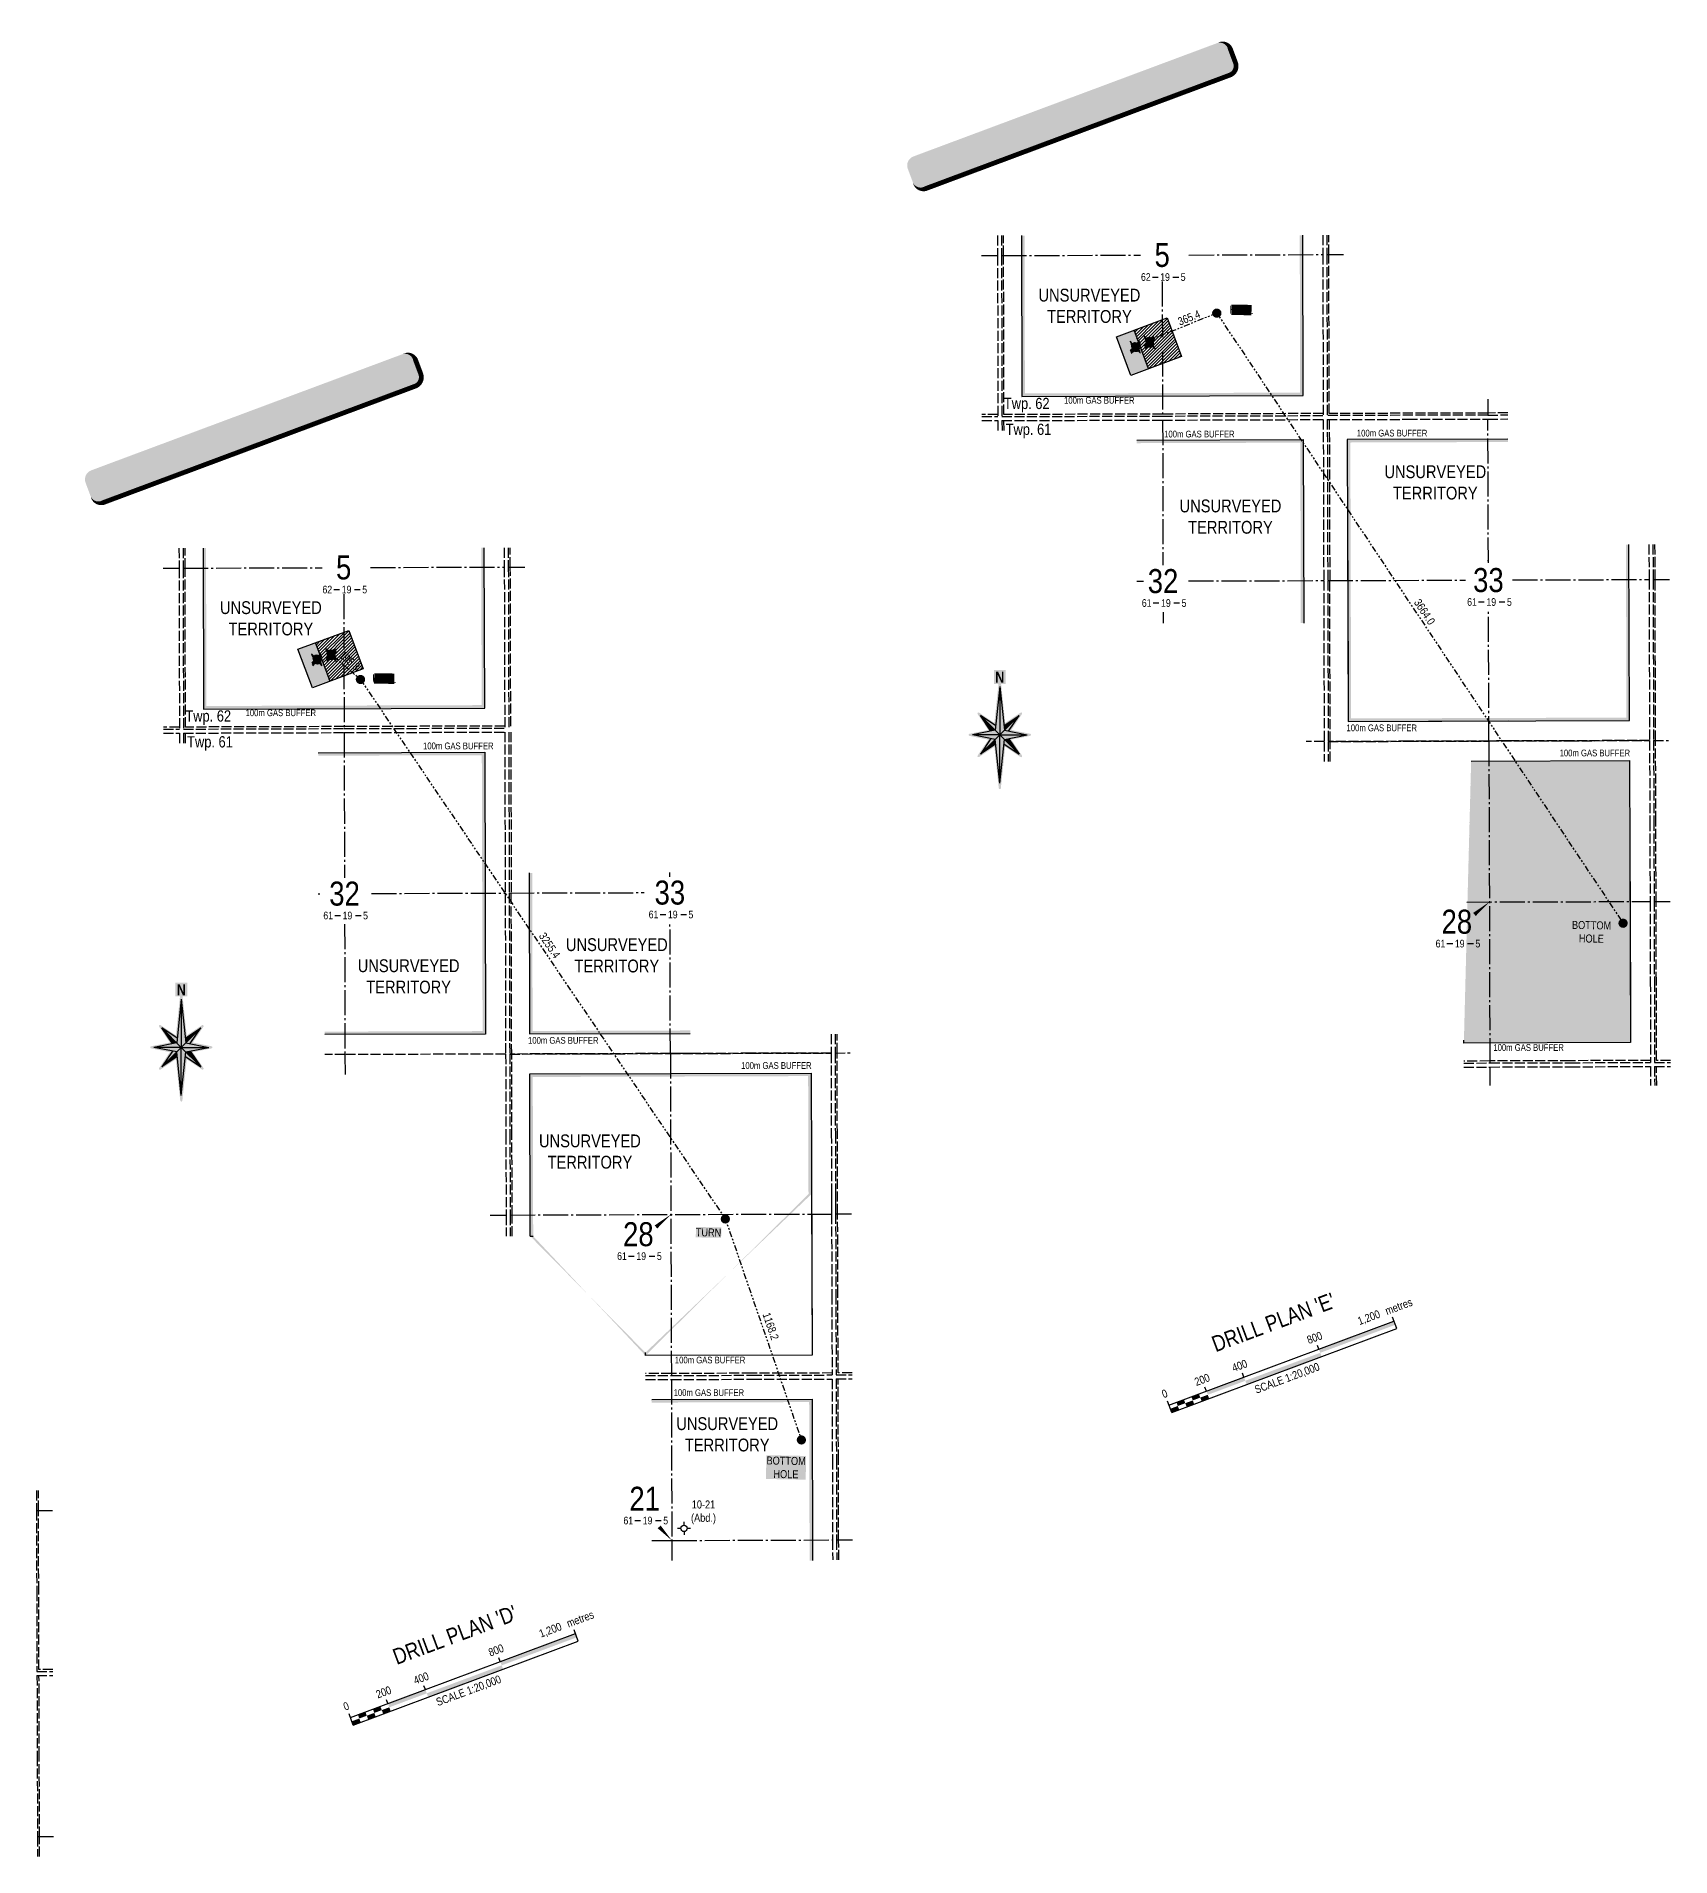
# Model space of a CAD drawing. Extents: x 508832 to 545988, y 6015023 to 6034705.
# Drawn here: x 537823 to 545988, y 6025611 to 6034705 of the extents above; entities that cross this region are included whole.
import ezdxf
from ezdxf.enums import TextEntityAlignment as Align

# ---------------------------------------------------------------- set-up
doc = ezdxf.new("R2010")
doc.units = 0
doc.header["$LTSCALE"] = 5
for name, pattern in [('foc-DRILLPATH', [14.75, 6, -1.75, 1.75, -1.75, 1.75, -1.75]), ('foc-QUARTERLINE', [33, 25, -3, 2, -3]), ('foc-TRAV', [1.875, 1.25, -0.625]), ('foc-UNSURVEYED', [12.5, 10, -2.5])]:
    doc.linetypes.add(name, pattern=pattern)
for name, color, linetype in [('10', 1, 'Continuous'), ('9', 3, 'Continuous'), ('ABADATA-DRILL-T', 8, 'Continuous'), ('AS-TARGET-GAS', 182, 'Continuous'), ('AS-TARGET-GAS-H', 181, 'Continuous'), ('CG-NORTH', 7, 'Continuous'), ('D-TXT', 7, 'Continuous'), ('DETAIL-T', 7, 'Continuous'), ('L-2', 7, 'Continuous'), ('L-BD', 7, 'Continuous'), ('L-MON', 1, 'Continuous'), ('L-QSEC', 8, 'foc-QUARTERLINE'), ('L-SECLBL', 7, 'Continuous'), ('L-UNS-T', 3, 'Continuous'), ('L-USEC', 7, 'foc-UNSURVEYED'), ('P-PDRILLPATH', 12, 'foc-DRILLPATH'), ('P-PROPOSED', 10, 'Continuous'), ('P-PROPOSED-EXISTING-H', 59, 'Continuous'), ('P-PROPOSED-H', 21, 'Continuous'), ('P-TRAV', 4, 'foc-TRAV')]:
    doc.layers.add(name, color=color, linetype=linetype)
doc.styles.add('80', font='ARIALN.TTF', dxfattribs={"height": 10})
doc.styles.add('80CG', font='ARIALN.TTF', dxfattribs={"height": 10})
doc.styles.add('80L', font='ARIALN.TTF', dxfattribs={"height": 10})
doc.styles.add('BOLD', font='ARIALNB.TTF')
doc.styles.add('SIMPLEX', font='ARIALN.TTF')
doc.styles.get("Standard").update_dxf_attribs({"font": 'ARIALN.TTF'})

# ---------------------------------------------------------------- blocks, each defined once
blk = doc.blocks.new('L-SECLBL')
at = {"layer": '9', "color": 7}
for p, q in [((-5.1, -27.8), (-12.3, -27.8)), ((20.7, -27.8), (13.5, -27.8))]:
    blk.add_line(p, q, dxfattribs=at)
at = {"layer": '10', "color": 2, "style": 'SIMPLEX'}
blk.add_attdef('SEC', text='', height=30, dxfattribs=at).set_placement((0, 0), align=Align.MIDDLE)
at = {"layer": '10', "color": 5, "style": '80L'}
blk.add_attdef('TWP', text='', height=9.5, dxfattribs=at).set_placement((-14.4, -27.4), align=Align.MIDDLE_RIGHT)
blk.add_attdef('RGE', text='', height=9.5, dxfattribs=at).set_placement((3.6, -27.4), align=Align.MIDDLE_CENTER)
blk.add_attdef('MER', text='', height=9.5, dxfattribs=at).set_placement((23.2, -27.4), align=Align.MIDDLE_LEFT)
blk = doc.blocks.new('*U58')
at = {"color": 0}
for p, q in [((-150, 0), (-150, 15)), ((-150, 10), (150.2, 10)), ((-150, 0), (150.2, 0)), ((-100, 10), (-100, 15)), ((-50, 10), (-50, 15)), ((50, 10), (50, 15)), ((150.2, 0), (150.2, 15))]:
    blk.add_line(p, q, dxfattribs=at)
for points in [[(-150, 5), (-140, 5), (-150, 0), (-140, 0)], [(-140, 10), (-130, 10), (-140, 5), (-130, 5)], [(-130, 5), (-120, 5), (-130, 0), (-120, 0)], [(-120, 10), (-110, 10), (-120, 5), (-110, 5)], [(-110, 5), (-100, 5), (-110, 0), (-100, 0)], [(-100, 10), (-50, 10), (-100, 5), (-50, 5)], [(-50, 5), (50, 5), (-50, 0), (50, 0)], [(50, 10), (150.2, 10), (50, 5), (150.2, 5)]]:
    blk.add_solid(points, dxfattribs=at)
at = {"color": 0, "style": '80'}
blk.add_text('metres', height=10, dxfattribs=at).set_placement((162.2, 20), align=Align.CENTER)
at = {"color": 0, "char_height": 10, "style": '80'}
for s, insert, attachment_point in [('0', (-150, 30.2), 2), ('200', (-100, 30.2), 2), ('400', (-50, 30.2), 2), ('800', (50, 30.2), 2), ('1,200', (136.7, 30.2), 3), ('SCALE 1:20,000', (0.1, -5), 2)]:
    blk.add_mtext(s, dxfattribs=dict(at, insert=insert, attachment_point=attachment_point))
blk = doc.blocks.new('NORTH')
h = blk.add_hatch(color=141)
h.dxf.hatch_style = 1
edge = h.paths.add_edge_path()
edge.add_line((-2.5, 97.8), (-11.3, 97.8))
edge.add_line((-11.3, 97.8), (-11.3, 124.5))
edge.add_line((-11.3, 124.5), (11.4, 124.5))
edge.add_line((11.4, 124.5), (11.4, 97.8))
edge.add_line((11.4, 97.8), (2.5, 97.8))
edge.add_line((2.5, 97.8), (10.4, 22.8))
edge.add_line((10.4, 22.8), (39.9, 42.7))
edge.add_arc((41, 41), 2, -34, 124, ccw=False)
edge.add_line((42.7, 39.9), (22, 9.2))
edge.add_line((22, 9.2), (58.3, 2))
edge.add_arc((57.9, 0), 2, -78.6499, 78.6499, ccw=False)
edge.add_line((58.3, -2), (22, -9.2))
edge.add_line((22, -9.2), (42.7, -39.9))
edge.add_arc((41, -41), 2, -124, 34, ccw=False)
edge.add_line((39.9, -42.7), (10.4, -22.8))
edge.add_line((10.4, -22.8), (2, -102.6))
edge.add_arc((0, -102.4), 2, 186, 354, ccw=False)
edge.add_line((-2, -102.6), (-10.4, -22.8))
edge.add_line((-10.4, -22.8), (-39.9, -42.7))
edge.add_arc((-41, -41), 2, 146, 304, ccw=False)
edge.add_line((-42.7, -39.9), (-22, -9.2))
edge.add_line((-22, -9.2), (-58.3, -2))
edge.add_arc((-57.9, 0), 2, 101.3501, 258.6499, ccw=False)
edge.add_line((-58.3, 2), (-22, 9.2))
edge.add_line((-22, 9.2), (-42.7, 39.9))
edge.add_arc((-41, 41), 2, 56, 214, ccw=False)
edge.add_line((-39.9, 42.7), (-10.4, 22.8))
edge.add_line((-10.4, 22.8), (-2.5, 97.8))
at = {"linetype": 'Continuous'}
for points in [[(0, 92.8), (-8.8, 8.8), (0, 0)], [(-37.3, 37.3), (-17, 7.2), (-8.8, 8.8)], [(37.3, 37.3), (7.9, 17.5), (8.8, 8.8)], [(0, 0), (-52.8, 0), (-8.8, -8.8)], [(8.8, 8.8), (0, 0), (52.8, 0)], [(8.8, -8.8), (0, 0), (0, -92.8)], [(-7.9, -17.5), (-8.8, -8.8), (-37.3, -37.3)], [(17, -7.2), (8.8, -8.8), (37.3, -37.3)]]:
    blk.add_hatch(color=14, dxfattribs=at).paths.add_polyline_path(points)
at = {"color": 14, "linetype": 'Continuous'}
for p, q in [((0, 92.8), (-8.8, 8.8)), ((0, 92.8), (0, 0)), ((0, 92.8), (8.8, 8.8)), ((0, 0), (-37.3, 37.3)), ((-17, 7.2), (-37.3, 37.3)), ((-7.9, 17.5), (-37.3, 37.3)), ((0, 0), (37.3, 37.3)), ((7.9, 17.5), (37.3, 37.3)), ((17, 7.2), (37.3, 37.3)), ((-8.8, 8.8), (-52.8, 0)), ((0, 0), (-52.8, 0)), ((0, 0), (-37.3, -37.3)), ((0, 0), (37.3, -37.3)), ((0, -92.8), (0, 0)), ((0, 0), (52.8, 0)), ((8.8, 8.8), (52.8, 0)), ((-8.8, -8.8), (-52.8, 0)), ((-17, -7.2), (-37.3, -37.3)), ((-7.9, -17.5), (-37.3, -37.3)), ((0, -92.8), (-8.8, -8.8)), ((0, -92.8), (8.8, -8.8)), ((7.9, -17.5), (37.3, -37.3)), ((8.8, -8.8), (52.8, 0)), ((16.9, -7), (17, -7.2)), ((17, -7.2), (37.3, -37.3))]:
    blk.add_line(p, q, dxfattribs=at)
at = {"color": 14, "style": 'BOLD'}
blk.add_text('N', height=21.1, dxfattribs=at).set_placement((0, 110.6), align=Align.MIDDLE_CENTER)
blk = doc.blocks.new('Gabd')
for p, q in [((-0.81, 0), (-1.62, 0)), ((0, 0.81), (0, 1.62)), ((1.62, 0), (0.81, 0)), ((0, -0.81), (0, -1.62))]:
    blk.add_line(p, q)
blk.add_circle((0, 0), 0.8)
blk = doc.blocks.new('*U71')
h = blk.add_hatch(color=255)
edge = h.paths.add_edge_path()
edge.add_line((-104, -11.5), (104, -11.5))
edge.add_arc((104, -5.5), 6, 270, 360)
edge.add_line((110, -5.5), (110, 4))
edge.add_arc((104, 4), 6, 0, 90)
edge.add_line((104, 10), (-104, 10))
edge.add_arc((-104, 4), 6, 90, 180)
edge.add_line((-110, 4), (-110, -5.5))
edge.add_arc((-104, -5.5), 6, 180, 270)
at = {"color": 14, "flags": 128}
blk.add_lwpolyline([(-104, -11.5, 3, 3, 0), (104, -11.5, 3, 3, 0.414214), (110, -5.5, 3, 3, 0), (110, 4, 3, 0, 0.414214), (104, 10, 0, 0, 0), (-104, 10, 0, 0, 0.414214), (-110, 4, 0, 0, 0), (-110, -5.5, 0, 3, 0.414214)], format="xyseb", close=True, dxfattribs=at)
at = {"color": 14, "lineweight": 30, "flags": 104}
blk.add_attdef('ENTER_TEXT', text='', height=10, dxfattribs=at).set_placement((0, 0), align=Align.MIDDLE_CENTER)
blk = doc.blocks.new('plbh')
at = {"layer": 'L-MON'}
h = blk.add_hatch(color=255, dxfattribs=at)
h.dxf.hatch_style = 1
edge = h.paths.add_edge_path()
edge.add_arc((0, 0), 1.16, 0, 360)
h = blk.add_hatch(color=256, dxfattribs=at)
h.dxf.hatch_style = 1
h.paths.add_polyline_path([(0.96, 0, 1), (-0.96, 0, 1)])
h.paths.add_polyline_path([(0.91, 0, 1), (-0.91, 0, 1)], flags=16)
h = blk.add_hatch(color=256, dxfattribs=at)
h.dxf.hatch_style = 1
h.paths.add_polyline_path([(0.45, 0, 1), (-0.45, 0, 1)])
h.paths.add_polyline_path([(0.4, 0, 1), (-0.4, 0, 1)], flags=16)
at = {"layer": 'L-MON', "color": 240}
for radius in [0.96, 0.91, 0.45, 0.4]:
    blk.add_circle((0, 0), radius, dxfattribs=at)
blk = doc.blocks.new('*U80')
h = blk.add_hatch(color=255)
edge = h.paths.add_edge_path()
edge.add_line((-101.5, -11.5), (101.5, -11.5))
edge.add_arc((101.5, -5.5), 6, 270, 360)
edge.add_line((107.5, -5.5), (107.5, 4))
edge.add_arc((101.5, 4), 6, 0, 90)
edge.add_line((101.5, 10), (-101.5, 10))
edge.add_arc((-101.5, 4), 6, 90, 180)
edge.add_line((-107.5, 4), (-107.5, -5.5))
edge.add_arc((-101.5, -5.5), 6, 180, 270)
at = {"color": 14, "flags": 128}
blk.add_lwpolyline([(-101.5, -11.5, 3, 3, 0), (101.5, -11.5, 3, 3, 0.414214), (107.5, -5.5, 3, 3, 0), (107.5, 4, 3, 0, 0.414214), (101.5, 10, 0, 0, 0), (-101.5, 10, 0, 0, 0.414214), (-107.5, 4, 0, 0, 0), (-107.5, -5.5, 0, 3, 0.414214)], format="xyseb", close=True, dxfattribs=at)
at = {"color": 14, "lineweight": 30, "flags": 104}
blk.add_attdef('ENTER_TEXT', text='', height=10, dxfattribs=at).set_placement((0, 0), align=Align.MIDDLE_CENTER)
blk = doc.blocks.new('WC')
at = {"layer": 'L-MON'}
h = blk.add_hatch(color=255, dxfattribs=at)
h.dxf.hatch_style = 1
edge = h.paths.add_edge_path()
edge.add_arc((0, 0), 0.9, 0, 360)
at = {"layer": 'L-MON', "color": 240, "flags": 128}
for points in [[(-0.62, 0.5), (-1.23, 1.12)], [(0.52, 0.61), (1.13, 1.21)], [(-1.18, -1.18), (-0.56, -0.57)], [(1.16, -1.18), (0.56, -0.57)]]:
    blk.add_lwpolyline(points, dxfattribs=at)
at = {"layer": 'L-MON', "color": 240}
for radius in [0.8, 0.373]:
    blk.add_circle((0, 0), radius, dxfattribs=at)

msp = doc.modelspace()

# ---------------------------------------------------------------- hatches: boundary and pattern name
at = {"layer": 'AS-TARGET-GAS-H'}
h = msp.add_hatch(color=256, dxfattribs=at)
h.dxf.hatch_style = 1
h.paths.add_polyline_path([(542759.865, 6033709.9), (542761.81, 6032920.762), (544137.041, 6032925.118), (544134.826, 6033711.372), (544149.817, 6033711.415), (544152.075, 6032910.173), (542746.855, 6032905.723), (542744.873, 6033709.863)], flags=17)
h = msp.add_hatch(color=256, dxfattribs=at)
h.dxf.hatch_style = 1
h.paths.add_polyline_path([(543320.793, 6032672.546), (543320.793, 6032687.538), (544152.695, 6032690.172), (544155.278, 6031773.392), (544140.286, 6031773.392), (544137.745, 6032675.133)])
h = msp.add_hatch(color=256, dxfattribs=at)
h.dxf.hatch_style = 1
h.paths.add_polyline_path([(545175.352, 6032678.418), (544387.73, 6032675.924), (544391.611, 6031297.317), (545767.415, 6031301.729), (545764.675, 6032165.607), (545779.667, 6032165.655), (545782.455, 6031286.785), (544376.662, 6031282.277), (544372.696, 6032690.869), (545175.305, 6032693.41)])
h = msp.add_hatch(color=256, dxfattribs=at)
h.dxf.hatch_style = 1
h.paths.add_polyline_path([(538670.438, 6032148.651), (538672.383, 6031359.514), (540047.613, 6031363.869), (540045.398, 6032150.124), (540060.39, 6032150.166), (540062.647, 6031348.925), (538657.428, 6031344.474), (538655.446, 6032148.614)], flags=17)
h = msp.add_hatch(color=256, dxfattribs=at)
h.dxf.hatch_style = 1
h.paths.add_polyline_path([(544389.389, 6032086.566), (544374.397, 6032086.518), (544376.662, 6031282.277), (545179.505, 6031284.851), (545179.457, 6031299.843), (544391.611, 6031297.317)])
h = msp.add_hatch(color=256, dxfattribs=at)
h.dxf.hatch_style = 1
h.paths.add_polyline_path([(539231.366, 6031126.289), (539231.366, 6031111.297), (540048.318, 6031113.885), (540052.202, 6029735.267), (539263.357, 6029732.736), (539263.357, 6029717.744), (540067.236, 6029720.323), (540063.268, 6031128.924)])
h = msp.add_hatch(color=256, dxfattribs=at)
h.dxf.hatch_style = 1
h.paths.add_polyline_path([(544990.905, 6031069.361), (545768.144, 6031071.853), (545772.514, 6029693.302), (544955.312, 6029690.649), (544955.312, 6029675.657), (545787.554, 6029678.359), (545783.089, 6031086.893), (544990.857, 6031084.353)])
edge = h.paths.add_edge_path()
edge.add_line((544990.905, 6031069.361), (545768.144, 6031071.853))
edge.add_line((545768.144, 6031071.853), (545772.514, 6029693.302))
edge.add_line((545772.514, 6029693.302), (544955.264, 6029690.649))
h = msp.add_hatch(color=256, dxfattribs=at)
h.dxf.hatch_style = 1
h.paths.add_polyline_path([(540299.962, 6030525.317), (540284.97, 6030525.27), (540287.234, 6029721.029), (541090.078, 6029723.603), (541090.029, 6029738.595), (540302.184, 6029736.068)])
h = msp.add_hatch(color=256, dxfattribs=at)
h.dxf.hatch_style = 1
h.paths.add_polyline_path([(540290.08, 6028711.085), (540305.072, 6028711.127), (540302.831, 6029506.193), (541678.717, 6029510.605), (541683.087, 6028132.054), (540865.885, 6028129.401), (540865.885, 6028114.409), (541698.126, 6028117.111), (541693.661, 6029525.645), (540287.797, 6029521.137)])
edge = h.paths.add_edge_path()
edge.add_line((541680.585, 6028921.274), (541683.087, 6028132.054))
edge.add_line((541683.087, 6028132.054), (540865.885, 6028129.401))
edge.add_line((541695.577, 6028921.322), (541698.126, 6028117.111))
edge.add_line((541698.126, 6028117.111), (540865.885, 6028114.409))
h = msp.add_hatch(color=256, dxfattribs=at)
h.dxf.hatch_style = 1
h.paths.add_polyline_path([(541686.068, 6027090.602), (541701.06, 6027090.602), (541698.788, 6027897.121), (540897.767, 6027894.584), (540897.767, 6027879.592), (541683.838, 6027882.082)])
at = {"layer": 'L-BD', "linetype": 'Continuous'}
h = msp.add_hatch(color=256, dxfattribs=at)
h.dxf.hatch_style = 1
h.paths.add_polyline_path([(544678.422, 6031183.298), (545079.858, 6031184.584)])
h = msp.add_hatch(color=256, dxfattribs=at)
h.dxf.hatch_style = 1
h.paths.add_polyline_path([(545772.514, 6029693.302), (545768.144, 6031071.853)], flags=16)
edge = h.paths.add_edge_path(flags=16)
edge.add_line((544990.905, 6031069.361), (545768.144, 6031071.853))
edge.add_line((544990.905, 6031069.361), (545768.144, 6031071.853))
edge = h.paths.add_edge_path()
edge.add_line((544990.857, 6031084.353), (545783.089, 6031086.893))
edge.add_line((545783.089, 6031086.893), (545787.554, 6029678.359))
edge.add_line((545787.554, 6029678.359), (544955.312, 6029675.657))
edge.add_line((544990.905, 6031069.361), (544990.86, 6031084.353))
edge.add_line((544955.312, 6029675.657), (544955.312, 6029690.649))
h = msp.add_hatch(color=256, dxfattribs=at)
h.dxf.hatch_style = 1
h.paths.add_polyline_path([(541683.087, 6028132.054), (541678.717, 6029510.605)])
edge = h.paths.add_edge_path()
edge.add_line((541683.087, 6028132.054), (540865.885, 6028129.401))
edge.add_line((541683.087, 6028132.054), (540865.885, 6028129.401))
h = msp.add_hatch(color=256, dxfattribs=at)
h.dxf.hatch_style = 1
h.paths.add_polyline_path([(541698.126, 6028117.111), (540865.885, 6028114.409)])
edge = h.paths.add_edge_path()
edge.add_line((540290.08, 6028711.085), (540305.072, 6028711.085))
edge.add_line((540865.885, 6028114.409), (540865.885, 6028129.401))
h = msp.add_hatch(color=256, dxfattribs=at)
h.dxf.hatch_style = 1
h.paths.add_polyline_path([(540865.885, 6028129.401), (541683.087, 6028132.054)])
h = msp.add_hatch(color=256, dxfattribs=at)
h.dxf.hatch_style = 1
h.paths.add_polyline_path([(541698.126, 6028117.111), (540865.885, 6028114.409)])
at = {"layer": 'P-PROPOSED-EXISTING-H'}
h = msp.add_hatch(dxfattribs=at)
h.set_pattern_fill('ANSI31', color=256, scale=3.496428)
h.set_pattern_definition([(45, (31621.748, 16131.819), (-7.849704354, 7.849704354), [])])
h.paths.add_polyline_path([(543379.568, 6033044.093), (543307.583, 6033236.989), (543472.855, 6033298.665), (543544.84, 6033105.77)])
h = msp.add_hatch(dxfattribs=at)
h.set_pattern_fill('ANSI31', color=256, scale=3.496428)
h.set_pattern_definition([(45, (27532.321, 14570.571), (-7.849704354, 7.849704354), [])])
h.paths.add_polyline_path([(539290.141, 6031482.845), (539218.156, 6031675.74), (539383.428, 6031737.417), (539455.413, 6031544.521)])
at = {"layer": 'P-PROPOSED-H'}
h = msp.add_hatch(color=256, dxfattribs=at)
h.dxf.hatch_style = 1
h.paths.add_polyline_path([(543307.583, 6033236.989), (543219.282, 6033204.036), (543291.253, 6033011.18), (543379.559, 6033044.118)])
h = msp.add_hatch(color=256, dxfattribs=at)
h.dxf.hatch_style = 1
h.paths.add_polyline_path([(539218.156, 6031675.74), (539129.855, 6031642.788), (539201.825, 6031449.932), (539290.131, 6031482.87)])

# ---------------------------------------------------------------- linework, layer by layer
at = {"layer": 'AS-TARGET-GAS', "flags": 128}
for points in [[(542744.873, 6033709.863), (542746.855, 6032905.723), (544152.075, 6032910.173), (544149.817, 6033711.415)], [(543320.793, 6032687.538), (544152.695, 6032690.172), (544155.278, 6031773.392)], [(545175.305, 6032693.41), (544372.696, 6032690.869), (544376.662, 6031282.277), (545782.455, 6031286.785), (545779.667, 6032165.655)], [(538655.446, 6032148.614), (538657.428, 6031344.474), (540062.647, 6031348.925), (540060.39, 6032150.166)], [(544374.397, 6032086.518), (544376.662, 6031282.277), (545179.505, 6031284.851)], [(539231.366, 6031126.289), (540063.268, 6031128.924), (540067.236, 6029720.323), (539263.357, 6029717.744)], [(544990.857, 6031084.353), (545783.089, 6031086.893), (545787.554, 6029678.359), (544955.312, 6029675.657)], [(540284.97, 6030525.27), (540287.234, 6029721.029), (541090.078, 6029723.603)], [(545785.004, 6030482.57), (545787.554, 6029678.359), (544955.312, 6029675.657)], [(540290.08, 6028711.085), (540287.797, 6029521.137), (541693.661, 6029525.645), (541698.126, 6028117.111), (540865.885, 6028114.409)], [(541695.577, 6028921.322), (541698.126, 6028117.111), (540865.885, 6028114.409)], [(540897.767, 6027894.584), (541698.788, 6027897.121), (541701.06, 6027090.602)]]:
    msp.add_lwpolyline(points, dxfattribs=at)
at = {"layer": 'L-BD', "linetype": 'Continuous', "flags": 128}
for points in [[(544955.312, 6029675.657), (544955.312, 6029690.649)], [(540290.08, 6028711.085), (540305.072, 6028711.127)], [(540865.885, 6028114.409), (540865.885, 6028129.401)]]:
    msp.add_lwpolyline(points, dxfattribs=at)
at = {"layer": 'L-QSEC'}
for p, q in [((542545.227, 6033609.355), (542625.064, 6033609.607)), ((542645.173, 6033609.67), (543339.952, 6033611.872)), ((543581.61, 6033612.638), (544250.036, 6033614.755)), ((544270.145, 6033614.819), (544352.876, 6033615.081)), ((543447.954, 6033480.004), (543448.687, 6033202.508)), ((543448.878, 6033130.115), (543449.728, 6032808.003)), ((545074.747, 6032892.263), (545074.984, 6032813.128)), ((543449.781, 6032787.894), (543451.694, 6032063.681)), ((538455.8, 6032048.106), (538535.636, 6032048.359)), ((538555.745, 6032048.422), (539250.525, 6032050.623)), ((539492.183, 6032051.389), (540160.609, 6032053.507)), ((540180.718, 6032053.571), (540263.449, 6032053.833)), ((539358.527, 6031918.756), (539359.259, 6031641.26)), ((543320.793, 6031983.206), (543354.725, 6031983.314)), ((543452.315, 6031828.57), (543452.461, 6031773.392)), ((539359.45, 6031568.867), (539360.3, 6031246.755)), ((539360.354, 6031226.646), (539362.268, 6030501.78)), ((539231.366, 6030421.957), (539239.696, 6030421.984)), ((539362.882, 6030269.313), (539364.603, 6029618.122))]:
    msp.add_line(p, q, dxfattribs=at)
at = {"layer": 'L-QSEC', "flags": 128}
for points in [[(545077.19, 6032075.679), (545075.043, 6032793.039)], [(545077.192, 6032075.162), (545077.151, 6032088.754)], [(543579.561, 6031984.033), (544254.625, 6031986.19)], [(544274.734, 6031986.247), (544963.151, 6031988.443)], [(545198.2, 6031989.193), (545880.167, 6031991.37)], [(545900.273, 6031991.434), (545982.624, 6031991.696)], [(545079.858, 6031184.584), (545077.9, 6031838.803)], [(545079.858, 6031184.584), (545084.672, 6029576.131)], [(540987.788, 6030505.962), (540987.724, 6030527.506)], [(539497.657, 6030422.808), (540165.198, 6030424.942)], [(540185.307, 6030424.998), (540858.89, 6030427.148)], [(544969.312, 6030379.992), (545885.265, 6030382.947)], [(545905.372, 6030383.011), (545985.212, 6030383.269)], [(540990.431, 6029623.336), (540988.487, 6030272.553)], [(539364.603, 6029618.122), (539364.867, 6029518.176)], [(540990.431, 6029623.336), (540995.244, 6028014.883)], [(545084.732, 6029556.025), (545084.971, 6029476.184)], [(545084.732, 6029556.025), (545084.971, 6029476.184)], [(545084.732, 6029556.025), (545085.006, 6029464.377)], [(540089.89, 6028816.195), (540169.729, 6028816.453)], [(540189.835, 6028816.517), (541795.838, 6028821.699)], [(540189.835, 6028816.517), (541795.838, 6028821.699)], [(541815.944, 6028821.762), (541895.784, 6028822.02)], [(540995.305, 6027994.777), (540995.544, 6027914.936)], [(540995.305, 6027994.777), (540995.544, 6027914.936)], [(540995.305, 6027994.777), (540997.712, 6027190.548)], [(537823.247, 6027339.918), (537903.087, 6027340.175)], [(540897.767, 6027190.221), (540997.712, 6027190.548)], [(540997.712, 6027190.548), (541800.999, 6027193.173)], [(540997.712, 6027190.548), (540998.011, 6027090.602)], [(541821.105, 6027193.237), (541900.945, 6027193.498)], [(537828.408, 6025711.392), (537908.248, 6025711.653)]]:
    msp.add_lwpolyline(points, dxfattribs=at)
at = {"layer": 'L-SECLBL', "flags": 128}
for points in [[(545082.265, 6030380.356, 0, 19.984, 0), (545007.839, 6030318.329, 0, 0, 0)], [(540992.838, 6028819.108, 0, 19.984, 0), (540918.411, 6028757.081, 0, 0, 0)], [(540997.712, 6027190.548, 0, 19.984, 0), (540934.429, 6027258.711, 0, 0, 0)]]:
    msp.add_lwpolyline(points, format="xyseb", dxfattribs=at)
at = {"layer": 'L-USEC'}
for p, q in [((542624.818, 6033709.553), (542625.064, 6033609.607)), ((542644.927, 6033709.616), (542645.173, 6033609.67)), ((542655.223, 6033609.702), (542654.977, 6033709.648)), ((544249.763, 6033711.696), (544250.036, 6033614.755)), ((544269.872, 6033711.724), (544270.145, 6033614.819)), ((544280.195, 6033614.85), (544279.923, 6033711.739)), ((542625.064, 6033609.607), (542627.046, 6032805.397)), ((542645.173, 6033609.67), (542647.156, 6032805.46)), ((542657.181, 6032815.542), (542655.223, 6033609.702)), ((544250.036, 6033614.755), (544252.302, 6032810.544)), ((544270.145, 6033614.819), (544272.411, 6032810.587)), ((544282.433, 6032820.69), (544280.195, 6033614.85)), ((542627.022, 6032815.447), (542547.186, 6032815.194)), ((542547.21, 6032805.144), (542627.046, 6032805.397)), ((542547.26, 6032785.035), (542627.096, 6032785.288)), ((542627.096, 6032785.288), (542627.219, 6032735.573)), ((542647.156, 6032805.46), (543449.717, 6032808.003)), ((542647.205, 6032785.351), (543449.781, 6032787.894)), ((542647.205, 6032785.351), (542647.328, 6032735.573)), ((543449.702, 6032818.053), (542657.181, 6032815.542)), ((542657.378, 6032735.573), (542657.255, 6032785.383)), ((544252.274, 6032820.594), (543449.702, 6032818.053)), ((543449.717, 6032808.003), (544252.302, 6032810.544)), ((543449.781, 6032787.894), (544252.359, 6032790.435)), ((544252.359, 6032790.435), (544254.625, 6031986.19)), ((545074.984, 6032813.128), (544272.411, 6032810.587)), ((544272.468, 6032790.498), (544673.748, 6032791.769)), ((544272.468, 6032790.498), (544274.734, 6031986.247)), ((545074.952, 6032823.198), (544282.433, 6032820.69)), ((544282.523, 6032790.51), (544284.789, 6031986.275)), ((544673.748, 6032791.769), (545075.043, 6032793.039)), ((545174.898, 6032823.515), (545074.952, 6032823.198)), ((545074.979, 6032813.145), (545174.928, 6032813.462)), ((545075.043, 6032793.039), (545174.988, 6032793.356)), ((538535.391, 6032148.304), (538535.636, 6032048.359)), ((538555.5, 6032148.368), (538555.745, 6032048.422)), ((538565.795, 6032048.454), (538565.55, 6032148.4)), ((540160.336, 6032150.448), (540160.609, 6032053.507)), ((540180.445, 6032150.476), (540180.718, 6032053.571)), ((540190.768, 6032053.602), (540190.495, 6032150.49)), ((545879.613, 6032165.976), (545880.167, 6031991.37)), ((545899.719, 6032166.04), (545900.273, 6031991.434)), ((545910.328, 6031991.466), (545909.774, 6032166.073)), ((538535.636, 6032048.359), (538537.619, 6031244.148)), ((538555.745, 6032048.422), (538557.728, 6031244.212)), ((538567.754, 6031254.293), (538565.795, 6032048.454)), ((540160.609, 6032053.507), (540162.875, 6031249.296)), ((540180.718, 6032053.571), (540182.984, 6031249.339)), ((540193.006, 6031259.441), (540190.768, 6032053.602)), ((544254.625, 6031986.19), (544256.891, 6031181.946)), ((544274.731, 6031986.247), (544276.997, 6031182.003)), ((545880.167, 6031991.37), (545882.718, 6031187.159)), ((545900.273, 6031991.434), (545902.824, 6031187.223)), ((545912.876, 6031187.256), (545910.328, 6031991.466)), ((538537.594, 6031254.198), (538457.758, 6031253.946)), ((538457.783, 6031243.896), (538537.619, 6031244.148)), ((538457.833, 6031223.787), (538537.669, 6031224.039)), ((538537.669, 6031224.039), (538537.792, 6031174.324)), ((538557.728, 6031244.212), (539360.29, 6031246.755)), ((538557.778, 6031224.103), (539360.354, 6031226.646)), ((538557.778, 6031224.103), (538557.901, 6031174.324)), ((539360.274, 6031256.804), (538567.754, 6031254.293)), ((538567.951, 6031174.324), (538567.828, 6031224.134)), ((540162.847, 6031259.345), (539360.274, 6031256.804)), ((539360.29, 6031246.755), (540162.875, 6031249.296)), ((539360.354, 6031226.646), (540162.932, 6031229.187)), ((540162.932, 6031229.187), (540165.198, 6030424.942)), ((540183.041, 6031229.25), (540185.307, 6030424.998)), ((540193.096, 6031229.261), (540195.362, 6030425.027)), ((544256.891, 6031181.946), (544167.302, 6031181.659)), ((544678.422, 6031183.298), (544276.997, 6031182.011)), ((544276.997, 6031182.011), (544678.422, 6031183.298)), ((544276.997, 6031182.003), (544277.278, 6031082.16)), ((545079.858, 6031184.584), (544678.422, 6031183.298)), ((544678.422, 6031183.298), (545079.858, 6031184.584)), ((545481.288, 6031185.872), (545079.858, 6031184.584)), ((545079.858, 6031184.584), (545481.288, 6031185.872)), ((545179.804, 6031184.905), (545079.858, 6031184.584)), ((545079.858, 6031184.584), (545179.804, 6031184.905)), ((545882.718, 6031187.159), (545481.288, 6031185.872)), ((545481.288, 6031185.872), (545882.718, 6031187.159)), ((545882.718, 6031187.159), (545883.991, 6030785.054)), ((545902.824, 6031187.224), (545978.16, 6031187.465)), ((545902.824, 6031187.223), (545904.097, 6030785.117)), ((545914.15, 6030785.152), (545912.876, 6031187.256)), ((545883.991, 6030785.054), (545885.265, 6030382.947)), ((545904.097, 6030785.117), (545905.372, 6030383.011)), ((545915.424, 6030383.044), (545914.15, 6030785.152)), ((540165.198, 6030424.942), (540167.464, 6029620.698)), ((540185.304, 6030424.998), (540187.57, 6029620.754)), ((545885.265, 6030382.947), (545886.541, 6029980.838)), ((545905.372, 6030383.011), (545906.647, 6029980.902)), ((545916.699, 6029980.937), (545915.424, 6030383.044)), ((545886.541, 6029980.838), (545887.816, 6029578.738)), ((545906.647, 6029980.902), (545907.922, 6029578.803)), ((545917.942, 6029588.889), (545916.699, 6029980.937)), ((541792.992, 6029720.091), (541793.29, 6029625.911)), ((541813.098, 6029720.091), (541813.396, 6029625.975)), ((541823.449, 6029626.008), (541823.151, 6029720.091)), ((539364.603, 6029618.122), (539264.657, 6029617.802)), ((540167.464, 6029620.698), (539364.603, 6029618.122)), ((540588.994, 6029622.049), (540187.57, 6029620.762)), ((540187.57, 6029620.762), (540588.994, 6029622.049)), ((540187.57, 6029620.754), (540188.703, 6029218.632)), ((540990.431, 6029623.336), (540588.994, 6029622.049)), ((540588.994, 6029622.049), (540990.431, 6029623.336)), ((541391.861, 6029624.624), (540990.431, 6029623.336)), ((540990.431, 6029623.336), (541391.861, 6029624.624)), ((541090.377, 6029623.657), (540990.431, 6029623.336)), ((540990.431, 6029623.336), (541090.377, 6029623.657)), ((541391.861, 6029624.624), (541793.29, 6029625.911)), ((541793.29, 6029625.911), (541391.861, 6029624.624)), ((541793.29, 6029625.911), (541794.564, 6029223.805)), ((541813.396, 6029625.976), (541888.733, 6029626.217)), ((541813.396, 6029625.975), (541814.67, 6029223.869)), ((541824.722, 6029223.903), (541823.449, 6029626.008)), ((545084.642, 6029586.183), (544955.312, 6029585.764)), ((544955.312, 6029575.711), (545084.667, 6029576.131)), ((544955.312, 6029555.605), (545084.732, 6029556.025)), ((545486.212, 6029587.487), (545084.642, 6029586.183)), ((545084.667, 6029576.131), (545486.24, 6029577.435)), ((545084.732, 6029556.025), (545486.305, 6029557.328)), ((545887.784, 6029588.79), (545486.212, 6029587.487)), ((545486.24, 6029577.435), (545887.816, 6029578.738)), ((545486.305, 6029557.328), (545887.879, 6029558.632)), ((545887.879, 6029558.632), (545888.178, 6029464.377)), ((545907.922, 6029578.803), (545987.76, 6029579.063)), ((545907.922, 6029578.803), (545987.76, 6029579.063)), ((545907.985, 6029558.697), (545987.824, 6029558.957)), ((545907.985, 6029558.697), (545987.824, 6029558.957)), ((545907.985, 6029558.697), (545908.284, 6029464.377)), ((545987.728, 6029589.115), (545917.942, 6029588.889)), ((545987.728, 6029589.115), (545917.942, 6029588.889)), ((545918.336, 6029464.377), (545918.037, 6029558.73)), ((540188.703, 6029218.632), (540189.836, 6028816.509)), ((541794.564, 6029223.805), (541795.838, 6028821.699)), ((541814.67, 6029223.869), (541815.944, 6028821.762)), ((541825.997, 6028821.796), (541824.722, 6029223.903)), ((541795.521, 6028921.644), (541795.838, 6028821.699)), ((541815.627, 6028921.709), (541815.944, 6028821.762)), ((541825.997, 6028821.796), (541825.68, 6028921.742)), ((540169.729, 6028816.453), (540170.027, 6028711.085)), ((540189.836, 6028816.509), (540190.133, 6028711.085)), ((540200.185, 6028711.085), (540199.888, 6028816.549)), ((541795.838, 6028821.699), (541797.114, 6028419.589)), ((541815.944, 6028821.762), (541817.22, 6028419.653)), ((541827.271, 6028419.688), (541825.997, 6028821.796)), ((541797.114, 6028419.589), (541798.389, 6028017.49)), ((541817.22, 6028419.653), (541818.495, 6028017.555)), ((541828.514, 6028027.64), (541827.271, 6028419.688)), ((540995.214, 6028024.935), (540865.885, 6028024.515)), ((540865.885, 6028014.463), (540995.239, 6028014.883)), ((541396.785, 6028026.239), (540995.214, 6028024.935)), ((540995.239, 6028014.883), (541396.812, 6028016.186)), ((541798.357, 6028027.542), (541396.785, 6028026.239)), ((541396.812, 6028016.186), (541798.389, 6028017.49)), ((541818.495, 6028017.555), (541898.332, 6028017.814)), ((541818.495, 6028017.555), (541898.332, 6028017.814)), ((541898.301, 6028027.867), (541828.514, 6028027.64)), ((541898.301, 6028027.867), (541828.514, 6028027.64)), ((540865.885, 6027994.356), (540995.305, 6027994.777)), ((540995.305, 6027994.777), (541396.878, 6027996.08)), ((541396.878, 6027996.08), (541798.452, 6027997.384)), ((541798.452, 6027997.384), (541799.725, 6027595.279)), ((541818.558, 6027997.449), (541898.396, 6027997.708)), ((541818.558, 6027997.449), (541898.396, 6027997.708)), ((541818.558, 6027997.449), (541819.831, 6027595.342)), ((541829.884, 6027595.378), (541828.61, 6027997.482)), ((541799.725, 6027595.279), (541800.999, 6027193.173)), ((541819.831, 6027595.342), (541821.105, 6027193.237)), ((541831.158, 6027193.272), (541829.884, 6027595.378)), ((537822.93, 6027439.864), (537823.247, 6027339.918)), ((537833.299, 6027339.951), (537832.983, 6027439.897)), ((537823.247, 6027339.918), (537824.523, 6026937.809)), ((537834.574, 6026937.843), (537833.299, 6027339.951)), ((541800.999, 6027193.173), (541801.316, 6027093.227)), ((541821.105, 6027193.237), (541821.422, 6027093.293)), ((541831.475, 6027093.326), (541831.158, 6027193.272)), ((537824.523, 6026937.808), (537825.797, 6026535.71)), ((537835.817, 6026545.796), (537834.574, 6026937.843)), ((537825.797, 6026535.71), (537905.635, 6026535.97)), ((537825.797, 6026535.71), (537905.635, 6026535.97)), ((537825.861, 6026515.604), (537905.699, 6026515.863)), ((537825.861, 6026515.604), (537905.699, 6026515.863)), ((537825.861, 6026515.604), (537827.134, 6026113.497)), ((537905.603, 6026546.022), (537835.817, 6026545.796)), ((537905.603, 6026546.022), (537835.817, 6026545.796)), ((537837.186, 6026113.534), (537835.913, 6026515.637)), ((537827.134, 6026113.497), (537828.408, 6025711.392)), ((537838.46, 6025711.427), (537837.186, 6026113.534)), ((537828.408, 6025711.392), (537828.725, 6025611.448)), ((537838.777, 6025611.481), (537838.46, 6025711.427))]:
    msp.add_line(p, q, dxfattribs=at)
for points in [[(544287.05, 6031182.043), (544284.784, 6031986.286)], [(544256.891, 6031181.946), (544257.172, 6031082.16)], [(544287.332, 6031082.16), (544287.05, 6031182.043)], [(540197.623, 6029620.794), (540195.357, 6030425.037)], [(540167.464, 6029620.698), (540168.597, 6029218.575), (540169.729, 6028816.453)], [(540199.888, 6028816.549), (540198.756, 6029218.673), (540197.623, 6029620.794)]]:
    msp.add_lwpolyline(points, dxfattribs=at)
at = {"layer": 'P-PDRILLPATH', "flags": 128}
for points in [[(543720.498, 6033322.219), (543381.71, 6033185.816)], [(543720.498, 6033322.219), (545750.457, 6030274.27)], [(539442.068, 6031491.981), (539294.001, 6031619.96)], [(539442.068, 6031491.981), (541265.033, 6028797.028), (541645.017, 6027693.047)]]:
    msp.add_lwpolyline(points, dxfattribs=at)
at = {"layer": 'P-PROPOSED', "flags": 128}
for points in [[(543291.253, 6033011.18), (543219.282, 6033204.036), (543472.855, 6033298.665), (543544.84, 6033105.77)], [(543379.568, 6033044.093), (543307.583, 6033236.989), (543472.855, 6033298.665), (543544.84, 6033105.77)], [(539201.825, 6031449.932), (539129.855, 6031642.788), (539383.428, 6031737.417), (539455.413, 6031544.521)], [(539290.141, 6031482.845), (539218.156, 6031675.74), (539383.428, 6031737.417), (539455.413, 6031544.521)]]:
    msp.add_lwpolyline(points, close=True, dxfattribs=at)
at = {"layer": 'P-TRAV'}
for p, q in [((543379.568, 6033044.093), (543307.583, 6033236.989)), ((539290.141, 6031482.845), (539218.156, 6031675.74))]:
    msp.add_line(p, q, dxfattribs=at)

# ---------------------------------------------------------------- block references
at = {"xscale": 7.995701400107452, "yscale": 7.995701400107452, "zscale": 7.995701400107452, "rotation": 20.46460432214684}
for name, p in [('*U80', (542993.207, 6034313.841)), ('*U71', (538903.779, 6032752.593))]:
    msp.add_blockref(name, p, dxfattribs=at)
at = {"layer": 'ABADATA-DRILL-T', "xscale": 20, "yscale": 20, "zscale": 20}
msp.add_blockref('Gabd', (541058.511, 6027251.078), dxfattribs=at)
at = {"layer": 'CG-NORTH', "xscale": 2.598602955034922, "yscale": 2.598602955034922, "zscale": 2.598602955034922}
for p in [(542636.351, 6031215.566), (538546.924, 6029654.318)]:
    msp.add_blockref('NORTH', p, dxfattribs=at)
at = {"layer": 'L-2', "xscale": 3.997850700053729, "yscale": 3.997850700053729, "zscale": 3.997850700053729, "rotation": 20.4646043222076}
for p in [(544056.989, 6028039.503), (539967.561, 6026478.254)]:
    msp.add_blockref('*U58', p, dxfattribs=at)
at = {"layer": 'L-MON', "linetype": 'Continuous', "xscale": 19.989254, "yscale": 19.989254, "zscale": 19.989254}
for p in [(543720.498, 6033322.219), (539442.068, 6031491.981), (545750.457, 6030274.27), (541265.033, 6028797.028), (541645.017, 6027693.047)]:
    msp.add_blockref('plbh', p, dxfattribs=at)
at = {"layer": 'L-MON', "xscale": 19.989254, "yscale": 19.989254, "zscale": 19.989254}
for p in [(543381.71, 6033185.816), (543383.429, 6033181.209), (543385.148, 6033176.602), (543386.867, 6033171.995), (543388.587, 6033167.388), (539292.282, 6031624.567), (539294.001, 6031619.96), (539295.721, 6031615.353), (539297.44, 6031610.746), (539299.159, 6031606.139)]:
    msp.add_blockref('WC', p, dxfattribs=at)
at = {"layer": 'L-MON', "color": 2, "linetype": 'Continuous', "xscale": 19.989254, "yscale": 19.989254, "zscale": 19.989254}
for p in [(543311.481, 6033159.607), (543313.199, 6033155), (543314.911, 6033150.39), (543316.635, 6033145.785), (539222.053, 6031598.359), (539223.772, 6031593.752), (539225.484, 6031589.142), (539227.208, 6031584.537)]:
    msp.add_blockref('WC', p, dxfattribs=at)
at = {"layer": 'L-SECLBL', "color": 2}
for p, xscale, yscale, zscale, values in [((543447.606, 6033612.213), 3.9978508, 3.9978508, 3, {'SEC': '5', 'TWP': '62', 'RGE': '19', 'MER': '5'}), ((539358.178, 6032050.965), 3.9978508, 3.9978508, 3, {'SEC': '5', 'TWP': '62', 'RGE': '19', 'MER': '5'}), ((543451.905, 6031983.625), 3.9978508, 3.9978508, 3.9978508, {'SEC': '32', 'TWP': '61', 'RGE': '19', 'MER': '5'}), ((545077.451, 6031988.808), 3.9978508, 3.9978508, 3.9978508, {'SEC': '33', 'TWP': '61', 'RGE': '19', 'MER': '5'}), ((539362.478, 6030422.376), 3.9978508, 3.9978508, 3, {'SEC': '32', 'TWP': '61', 'RGE': '19', 'MER': '5'}), ((540988.023, 6030427.56), 3.9978508, 3.9978508, 3, {'SEC': '33', 'TWP': '61', 'RGE': '19', 'MER': '5'}), ((544919.799, 6030282.115), 3.999000000000001, 3.999000000000001, 3.999000000000001, {'SEC': '28', 'TWP': '61', 'RGE': '19', 'MER': '5'}), ((540830.372, 6028720.867), 3.999000000000001, 3.999000000000001, 3.999000000000001, {'SEC': '28', 'TWP': '61', 'RGE': '19', 'MER': '5'}), ((540862.005, 6027399.985), 4, 4, 4, {'SEC': '21', 'TWP': '61', 'RGE': '19', 'MER': '5'})]:
    msp.add_blockref('L-SECLBL', p, dxfattribs=dict(at, xscale=xscale, yscale=yscale, zscale=zscale)).add_auto_attribs(values)

# ---------------------------------------------------------------- texts
at = {"color": 14, "char_height": 39.9785, "attachment_point": 5, "rotation": 358.9862925, "style": '80L', "bg_fill": 1, "box_fill_scale": 1.15, "bg_fill_color": 255, "bg_fill_transparency": 0}
for s, width, insert in [('\\pxqc;HEEL', 88.73139, (543843.682, 6033338.247)), ('\\pxqc;HEEL', 88.73139, (539560.809, 6031496.647)), ('BOTTOM\\PHOLE', 186.54003, (545592.478, 6030230.773)), ('TURN', 114.68877, (541181.159, 6028729.404)), ('BOTTOM\\PHOLE', 186.54003, (541568.336, 6027555.211))]:
    msp.add_mtext_dynamic_manual_height_columns(s, width=width, gutter_width=47.5, heights=[0], dxfattribs=dict(at, insert=insert))
at = {"layer": 'ABADATA-DRILL-T', "insert": (541094.729, 6027390.68), "char_height": 40, "attachment_point": 1, "style": '80L'}
msp.add_mtext_dynamic_manual_height_columns('\\pxqc;10-21\\P(Abd.)', width=122.39181, gutter_width=200.108, heights=[0], dxfattribs=at)
at = {"layer": 'AS-TARGET-GAS', "attachment_point": 1, "style": '80L'}
for width, gutter_width, insert, char_height in [(352.14033, 159.336, (542957.506, 6032903.609), 33.52643), (352.14826, 159.34, (544420.426, 6032739.522), 33.52718), (352.14905, 159.34, (543457.497, 6032734.732), 33.52726), (352.14033, 159.336, (538868.078, 6031342.36), 33.52643), (352.14905, 159.34, (544368.701, 6031267.161), 33.52726), (352.14905, 159.34, (539754.826, 6031177.024), 33.52726), (352.14826, 159.34, (545433.376, 6031141.588), 33.52718), (352.14905, 159.34, (540279.273, 6029705.913), 33.52726), (352.14905, 159.34, (545102.321, 6029670.107), 33.52726), (352.14826, 159.34, (541343.948, 6029580.339), 33.52718), (352.14905, 159.34, (541012.894, 6028108.859), 33.52726), (352.14826, 159.34, (541006.7, 6027946.113), 33.52718)]:
    msp.add_mtext_dynamic_manual_height_columns('\\pxt14;100m GAS BUFFER', width=width, gutter_width=gutter_width, heights=[0], dxfattribs=dict(at, insert=insert, char_height=char_height))
at = {"layer": 'D-TXT', "color": 3, "char_height": 55.9986, "attachment_point": 1, "style": '80L'}
for s, width, insert in [('Twp. 62', 235.24706, (542656.827, 6032899.116)), ('Twp. 61', 237.80814, (542665.606, 6032769.939)), ('Twp. 62', 235.24706, (538567.4, 6031337.868)), ('Twp. 61', 237.80814, (538576.178, 6031208.69))]:
    msp.add_mtext_dynamic_manual_height_columns(s, width=width, gutter_width=189.995, heights=[0], dxfattribs=dict(at, insert=insert))
at = {"layer": 'DETAIL-T', "color": 3, "char_height": 79.95701, "width": 965.41059, "attachment_point": 1, "rotation": 20.4646043, "style": '80CG'}
for s, insert in [("\\pxqc;DRILL PLAN 'E'", (543537.036, 6028149.669)), ("\\pxqc;DRILL PLAN 'D'", (539447.609, 6026588.42))]:
    msp.add_mtext(s, dxfattribs=dict(at, insert=insert))
at = {"layer": 'L-BD', "linetype": 'Continuous', "style": '80L'}
for s, rotation, p in [('365.4', 21.9307, (543581.496, 6033299.386)), ('3664.0', 303.6639, (544758.809, 6031829.695)), ('195.8', 319.1621, (539387.589, 6031586.21)), ('3255.4', 304.0759, (540387.394, 6030163.753)), ('1168.2', 288.9932, (541491.948, 6028260.962))]:
    msp.add_text(s, height=39.9785, rotation=rotation, dxfattribs=at).set_placement(p, align=Align.MIDDLE)
at = {"layer": 'L-UNS-T', "color": 3, "char_height": 63.96401, "attachment_point": 5, "style": '80L'}
for insert in [(543083.973, 6033358.447), (544812.265, 6032476.028), (543788.687, 6032305.195), (538994.546, 6031797.199), (540722.838, 6030113.565), (539682.725, 6030008.238), (540588.46, 6029133.272), (541274.399, 6027720.51)]:
    msp.add_mtext_dynamic_manual_height_columns('\\pxqc;UNSURVEYED TERRITORY', width=505.64237, gutter_width=189.995, heights=[0], dxfattribs=dict(at, insert=insert))

doc.saveas('drawing.dxf')
